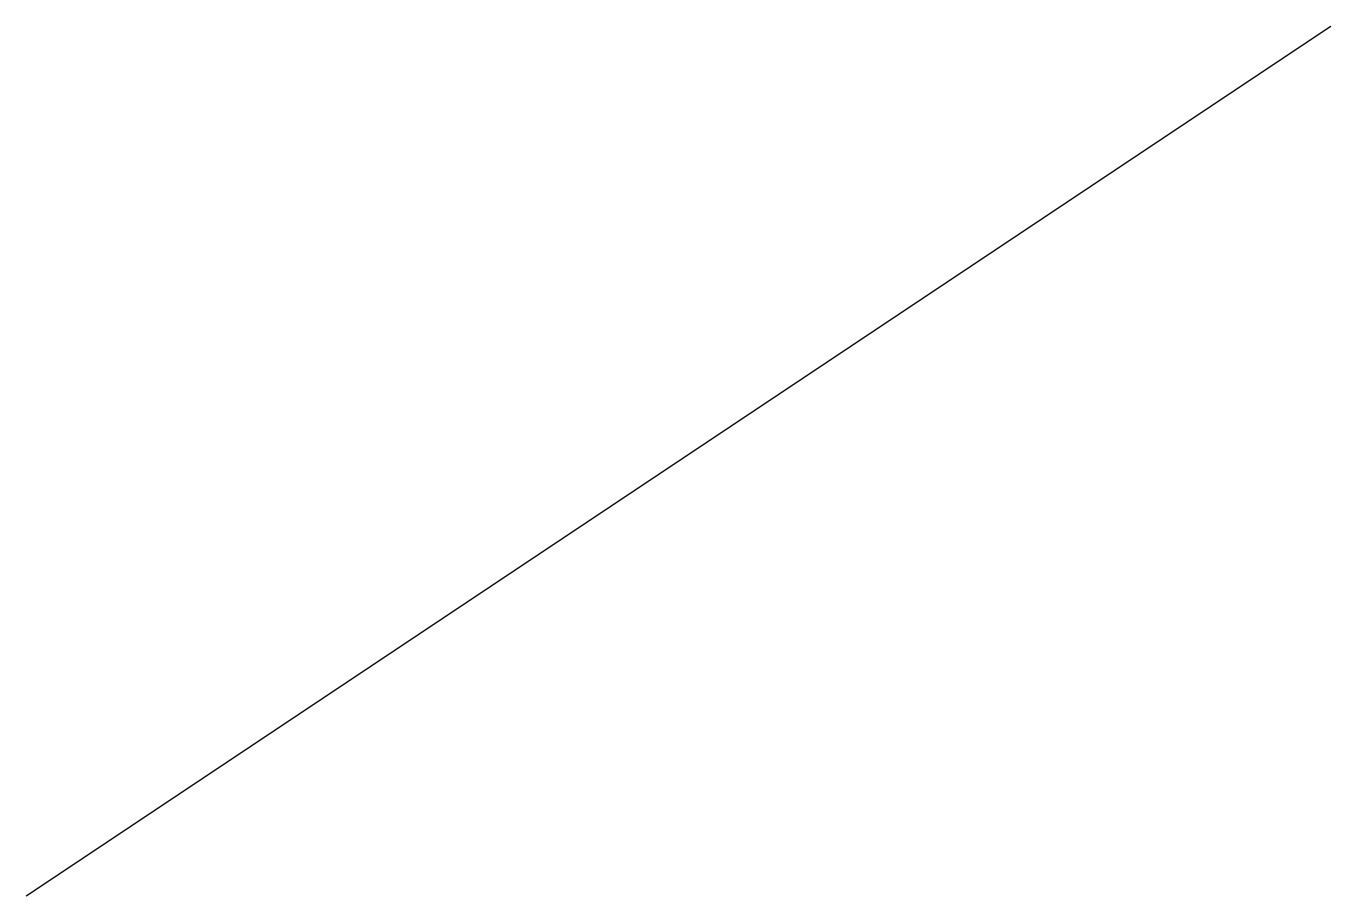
# Model space of a CAD drawing. Header units: metres. Extents: x 276000 to 276012, y 8214000 to 8214008.
import ezdxf

# ---------------------------------------------------------------- set-up
doc = ezdxf.new("R2010")
doc.units = ezdxf.units.M

msp = doc.modelspace()

# ---------------------------------------------------------------- linework, layer by layer
msp.add_line((276000, 8214000), (276012, 8214008))

doc.saveas('drawing.dxf')
